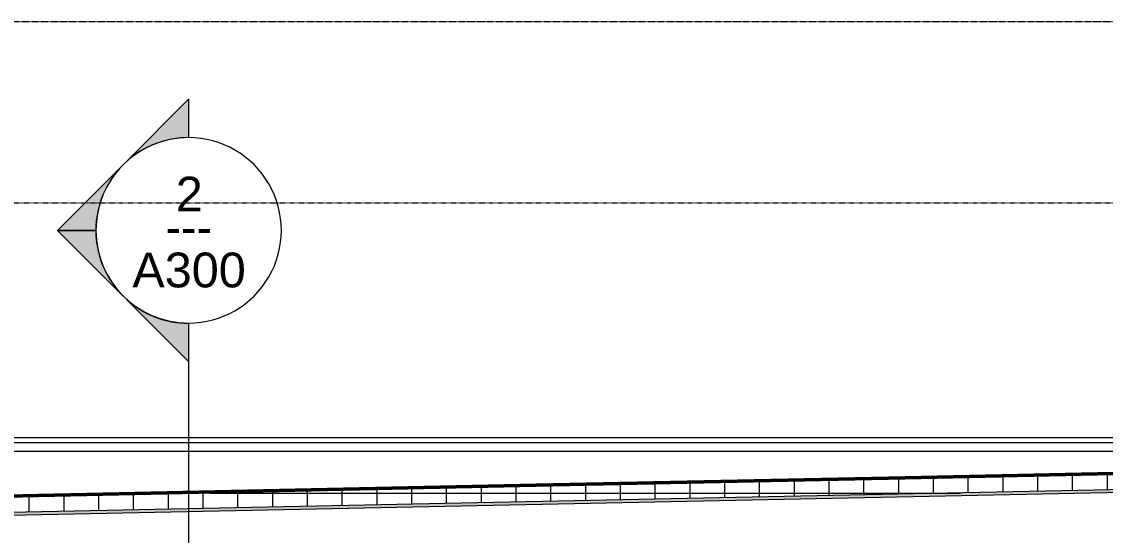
# Model space of a CAD drawing. Header units: inches. Extents: x 9584 to 15274, y -226 to 527.
# Drawn here: x 10238 to 10518.4, y 394.1 to 527 of the extents above; entities that cross this region are included whole.
import ezdxf

# ---------------------------------------------------------------- set-up
doc = ezdxf.new("R2010")
doc.units = ezdxf.units.IN
doc.header["$MEASUREMENT"] = 0
doc.linetypes.add('Aligning Line 1_8_', pattern=[0.25, 0.125, -0.125])
for name, color, linetype, lineweight in [('0-1', 7, 'Continuous', 5), ('A-ROOF', 132, 'Continuous', 13), ('A-ROOF-1', 132, 'Continuous', 50), ('A-ROOF-PATT-1', 132, 'Continuous', 9), ('A-WALL', 113, 'Continuous', 13), ('G-ANNO-SYMB', 111, 'Aligning Line 1_8_', 9), ('G-ANNO-SYMB-1', 147, 'Aligning Line 1_8_', 9), ('G-ANNO-SYMB-2', 111, 'Continuous', 9)]:
    doc.layers.add(name, color=color, linetype=linetype, lineweight=lineweight)
doc.styles.add('Arial', font='arial.ttf', dxfattribs={"height": 8.999999999999991})
doc.styles.add('Century Gothic', font='ufonts.com_century-gothic.ttf', dxfattribs={"height": 8.999999999999991})

# ---------------------------------------------------------------- blocks, each defined once
blk = doc.blocks.new('CTR - 2nd Phase_rvt-1-BUILDING SECTION - EAST_WEST - LOOKING NORTH')
at = {"layer": 'G-ANNO-SYMB-1'}
blk.add_line((12435.88385150602, 526.9530956233256), (9680.25185150602, 526.9530956233158), dxfattribs=at)
blk = doc.blocks.new('CTR  - Topography_rvt-1-BUILDING SECTION - EAST_WEST - LOOKING NORTH')
at = {"layer": 'G-ANNO-SYMB-1'}
blk.add_line((12435.88385150602, 480.0000000000442), (9742.879260109356, 480.0000000000346), dxfattribs=at)
blk = doc.blocks.new('CTR - 1st Phase - Common Walls_rvt-1-BUILDING SECTION - EAST_WEST - LOOKING NORTH')
at = {"layer": 'G-ANNO-SYMB-1'}
for p, q in [((12435.88385150602, 526.9530956233256), (9706.240318690589, 526.9530956233159)), ((12428.11798462173, 526.9530956233256), (9706.240318690583, 526.9530956233159)), ((12435.88385150602, 480.0000000000441), (9680.25185150602, 480.0000000000343))]:
    blk.add_line(p, q, dxfattribs=at)
blk = doc.blocks.new('Basic Wall _ EXT - FIBER CEMENT - SMALL - ___-1820306-BUILDING SECTION - EAST_WEST - LOOKING NORTH')
at = {"layer": 'A-WALL'}
blk.add_line((10845.85949690323, 419.2828694004928), (9985.749676332109, 419.2828694004928), dxfattribs=at)
blk = doc.blocks.new('Section - Section Head - Filled-22785-BUILDING SECTION - EAST_WEST - LOOKING NORTH')
at = {"layer": 'G-ANNO-SYMB-2'}
h = blk.add_hatch(color=256, dxfattribs=at)
edge = h.paths.add_edge_path(flags=0)
edge.add_arc((10281.19258597001, 472.9348735142124), 24.03123559096272, 89.99999999999989, 132.0783950246249, ccw=False)
edge.add_line((10281.19258597001, 496.966109105176), (10281.19258597001, 506.8759990111666))
edge.add_line((10281.19258597001, 506.8759990111666), (10265.08813061337, 490.7715436545297))
h = blk.add_hatch(color=256, dxfattribs=at)
edge = h.paths.add_edge_path(flags=0)
edge.add_line((10264.22202322153, 489.9054362626895), (10247.25146047305, 472.9348735142125))
edge.add_line((10247.25146047305, 472.9348735142125), (10257.19258597001, 472.9348735142124))
edge.add_arc((10281.19258597001, 472.9348735142121), 23.99999999999891, 135, 179.9999999999995, ccw=False)
h = blk.add_hatch(color=256, dxfattribs=at)
edge = h.paths.add_edge_path(flags=0)
edge.add_arc((10281.19258597001, 472.9348735142124), 23.99999999999989, 180.0000000000001, 225.0000000000011, ccw=False)
edge.add_line((10257.19258597001, 472.9348735142124), (10247.25146047305, 472.9348735142125))
edge.add_line((10247.25146047305, 472.9348735142125), (10264.22202322153, 455.9643107657353))
h = blk.add_hatch(color=256, dxfattribs=at)
edge = h.paths.add_edge_path(flags=0)
edge.add_line((10265.08813061337, 455.098203373895), (10281.19258597001, 438.9937480172579))
edge.add_line((10281.19258597001, 438.9937480172579), (10281.19258597001, 448.9036379232484))
edge.add_arc((10281.19258597001, 472.9348735142123), 24.03123559096389, 227.9216049753765, 270, ccw=False)
for p, q in [((10265.08813061337, 490.7715436545297), (10281.19258597001, 506.8759990111666)), ((10281.19258597001, 506.8759990111666), (10281.19258597001, 496.966109105176)), ((10247.25146047305, 472.9348735142125), (10264.22202322153, 489.9054362626895)), ((10257.19258597001, 472.9348735142124), (10247.25146047305, 472.9348735142125)), ((10264.22202322153, 455.9643107657353), (10247.25146047305, 472.9348735142125)), ((10247.25146047305, 472.9348735142125), (10257.19258597001, 472.9348735142124)), ((10281.19258597001, 438.9937480172579), (10265.08813061337, 455.098203373895)), ((10281.19258597001, 448.9036379232484), (10281.19258597001, 438.9937480172579))]:
    blk.add_line(p, q, dxfattribs=at)
for centre, radius, start, end in [((10281.19258597001, 472.966109105176), 23.99999999999988, 89.9999999999998, 269.9999999999994), ((10281.19258597001, 472.9348735142124), 24.03123559096272, 89.9999999999996, 132.0783950246245), ((10281.19258597001, 472.966109105176), 24, 269.9999999999996, 90), ((10281.19258597001, 472.9348735142121), 23.99999999999891, 134.9999999999997, 179.9999999999992), ((10281.19258597001, 472.9348735142124), 23.99999999999989, 179.9999999999997, 225.0000000000008), ((10281.19258597001, 472.9348735142123), 24.03123559096389, 227.9216049753762, 269.9999999999996)]:
    blk.add_arc(centre, radius, start, end, dxfattribs=at)

msp = doc.modelspace()

# ---------------------------------------------------------------- hatches: boundary and pattern name
at = {"layer": 'A-ROOF-PATT-1'}
h = msp.add_hatch(dxfattribs=at)
h.set_pattern_fill('FP_13', color=256, style=0, pattern_type=2)
h.set_pattern_definition([(0, (10995.947, 72), (0, 9), []), (90, (10995.947, 72), (-9, 5.51091059616309e-16), [])])
h.paths.add_polyline_path([(9988.439396110476, 394.8623762982909), (10848.63939611048, 412.5789946557061), (10848.63939611048, 416.5798429525839), (9988.439396110476, 398.8615882626502)], flags=0)
h = msp.add_hatch(dxfattribs=at)
h.set_pattern_fill('FP_4', color=256, style=0, pattern_type=2)
h.set_pattern_definition([(0, (10995.947, 72), (0, 4.798), []), (315, (10995.947, 72), (4.798426617131912, 0), [6.786, -6.786]), (45, (10995.947, 72), (4.798426617131912, 0), [6.786, -6.786])])
h.paths.add_polyline_path([(9988.439396110476, 394.1122172431275), (10848.63939611048, 411.8288356000417), (10848.63939611048, 412.5789946557061), (9988.439396110476, 394.8623762982909)], flags=0)

# ---------------------------------------------------------------- linework, layer by layer
at = {"layer": 'A-ROOF'}
for p, q in [((9989.064396110442, 399.1263729639879), (10842.51439611047, 416.7350270396314)), ((10792.7264852888, 415.707786898079), (9989.064396110449, 415.697755096205))]:
    msp.add_line(p, q, dxfattribs=at)
at = {"layer": 'A-ROOF', "flags": 128}
for points in [[(10848.63939611048, 416.5798429525836), (10418.85189611047, 407.7279700005222), (9989.064396110449, 398.8760970482919)], [(10848.63939611048, 412.5789946557059), (10418.53939611044, 403.7206854784362), (9988.439396110449, 394.8623762982901)], [(10848.63939611048, 411.8288356000415), (10418.53939611043, 402.970526423276), (9988.439396110449, 394.1122172431265)]]:
    msp.add_lwpolyline(points, dxfattribs=at)
at = {"layer": 'A-ROOF-1', "flags": 128}
msp.add_lwpolyline([(10848.63939611048, 416.8298959711385), (10753.1310627771, 414.8628130928642), (10657.62272944372, 412.8957302145898), (10562.11439611034, 410.9286473363154), (10466.60606277695, 408.961564458041), (10371.09772944357, 406.9944815797667), (10275.58939611019, 405.0273987014922), (10180.0810627768, 403.0603158232178), (10084.57272944342, 401.0932329449433), (9989.064396110041, 399.1261500666712)], dxfattribs=at)
at = {"layer": 'A-WALL'}
msp.add_line((10842.51439611047, 417.9999999998983), (9989.064396110434, 417.9999999998983), dxfattribs=at)
at = {"layer": 'G-ANNO-SYMB'}
for p, q in [((12435.88385150602, 526.9530956233256), (9706.240318690589, 526.9530956233159)), ((12435.88385150602, 526.9530956233302), (9706.240318690576, 526.9530956233207)), ((12435.88385150602, 480.0000000000441), (9680.25185150602, 480.0000000000343))]:
    msp.add_line(p, q, dxfattribs=at)
at = {"layer": 'G-ANNO-SYMB-2'}
msp.add_line((10281.19258597001, 448.9348735142126), (10281.19258597001, -160.643788526339), dxfattribs=at)

# ---------------------------------------------------------------- block references
at = {"layer": '0-1'}
for name in ['CTR - 2nd Phase_rvt-1-BUILDING SECTION - EAST_WEST - LOOKING NORTH', 'CTR - 1st Phase - Common Walls_rvt-1-BUILDING SECTION - EAST_WEST - LOOKING NORTH', 'CTR  - Topography_rvt-1-BUILDING SECTION - EAST_WEST - LOOKING NORTH']:
    msp.add_blockref(name, (0, 0), dxfattribs=at)
at = {"layer": 'A-WALL'}
msp.add_blockref('Basic Wall _ EXT - FIBER CEMENT - SMALL - ___-1820306-BUILDING SECTION - EAST_WEST - LOOKING NORTH', (0, 0), dxfattribs=at)
at = {"layer": 'G-ANNO-SYMB-2'}
msp.add_blockref('Section - Section Head - Filled-22785-BUILDING SECTION - EAST_WEST - LOOKING NORTH', (0, 0), dxfattribs=at)

# ---------------------------------------------------------------- texts
at = {"layer": 'G-ANNO-SYMB-2', "char_height": 8.999999999999991, "attachment_point": 1}
for s, insert, width, style in [('2', (10277.87160949425, 486.8435099743803), 8.483999999999991, 'Arial'), ('---', (10275.22029840754, 478.3368170609944), 15.45299999999999, 'Century Gothic'), ('A300', (10266.62751500606, 467.2072657850474), 35.75399999999996, 'Arial')]:
    msp.add_mtext(s, dxfattribs=dict(at, insert=insert, width=width, style=style))

doc.saveas('drawing.dxf')
